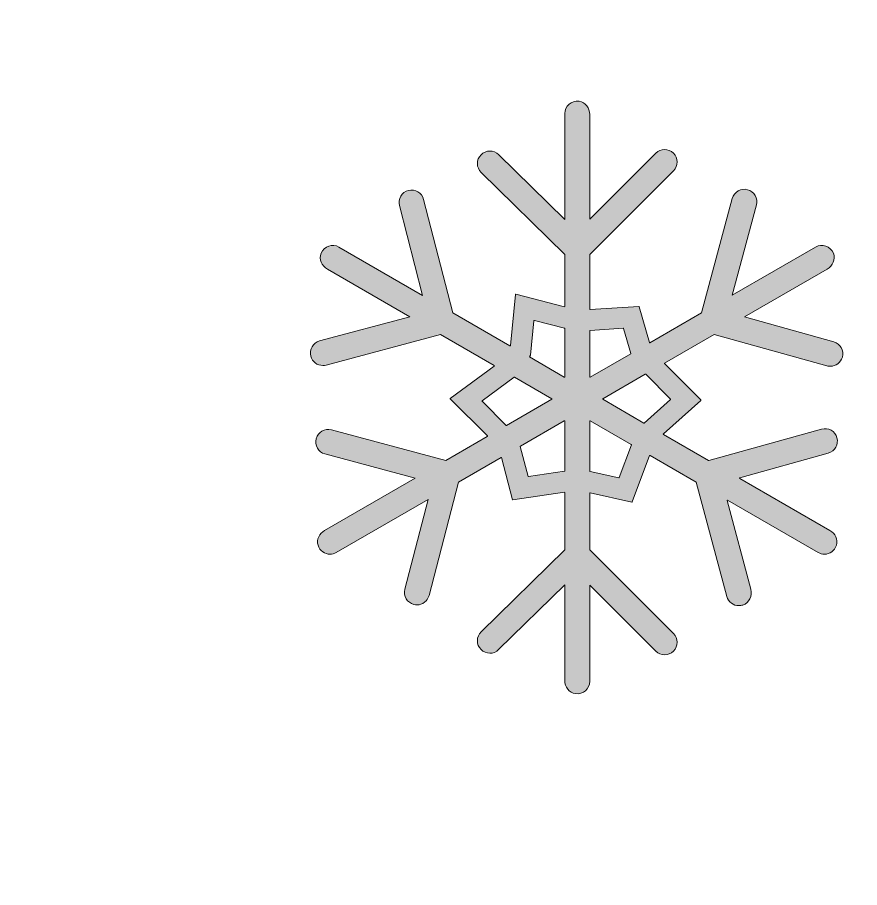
# Model space of a CAD drawing. Header units: inches. Extents: x 82 to 1005, y -733 to -347.
# Drawn here: x 821.2 to 864.08, y -627.22 to -582.91 of the extents above; entities that cross this region are included whole.
import ezdxf

# ---------------------------------------------------------------- set-up
doc = ezdxf.new("R2010")
doc.units = ezdxf.units.IN
doc.header["$MEASUREMENT"] = 0
doc.layers.add('Layer 1', color=7, linetype='Continuous')

# ---------------------------------------------------------------- blocks, each defined once
blk = doc.blocks.new('block 7')
at = {"layer": 'Layer 1', "true_color": 0x680b10}
h = blk.add_hatch(color=246, dxfattribs=at)
h.dxf.hatch_style = 2
edge = h.paths.add_edge_path()
edge.add_spline(control_points=[(114.464, -680.962), (110.374, -680.962), (106.563, -679.209), (103.407, -675.832), (96.65, -668.602), (93.551, -654.237), (95.869, -640.899), (98.229, -627.538), (100.48, -613.891), (102.658, -600.693), (102.658, -600.693), (103.829, -593.595), (103.829, -593.595), (103.91, -593.07), (103.976, -592.492), (104.039, -591.906), (90.267, -575.278), (82.116, -547.717), (82.152, -517.584), (82.189, -486.807), (90.373, -459.115), (104.668, -441.167), (104.482, -439.738), (104.278, -438.256), (104.048, -436.86), (103.305, -432.302), (102.587, -427.742), (101.87, -423.188), (100.38, -413.722), (98.839, -403.934), (97.114, -394.512), (94.563, -380.651), (97.299, -366.4), (104.084, -358.211), (107.5, -354.089), (111.621, -351.898), (116, -351.876), (132.75, -351.77), (149.728, -351.398), (166.146, -351.039), (182.654, -350.678), (199.726, -350.304), (216.481, -350.204), (240.202, -350.131), (264.416, -349.712), (290.521, -348.922), (304.715, -348.432), (319.127, -348.353), (333.064, -348.276), (336.991, -348.254), (340.916, -348.233), (344.838, -348.202), (362.622, -348.007), (381.139, -347.737), (401.431, -347.376), (412.785, -347.114), (424.328, -347.039), (435.492, -346.968), (438.96, -346.946), (442.427, -346.924), (445.894, -346.896), (470.698, -346.668), (495.876, -346.685), (520.23, -346.704), (531.611, -346.712), (542.995, -346.72), (554.387, -346.705), (583.211, -346.607), (611.452, -346.569), (639.874, -347.157), (648.735, -347.324), (657.79, -347.343), (666.548, -347.362), (675.728, -347.381), (685.219, -347.401), (694.589, -347.591), (702.399, -347.731), (710.235, -347.828), (718.078, -347.925), (731.374, -348.09), (745.122, -348.26), (758.671, -348.651), (784.249, -349.301), (809.515, -349.59), (839.576, -349.824), (862.934, -349.936), (886.8, -350.443), (909.88, -350.932), (927.667, -351.31), (946.06, -351.7), (964.232, -351.911), (968.537, -351.958), (972.61, -354.142), (976.001, -358.226), (982.689, -366.282), (985.462, -380.292), (983.066, -393.921), (981.346, -403.739), (979.714, -413.827), (978.137, -423.582), (977.193, -429.421), (976.244, -435.279), (975.268, -441.16), (1005.084, -478.225), (1005.429, -556.452), (975.965, -592.031), (977.111, -598.853), (978.256, -605.743), (979.377, -612.719), (979.377, -612.719), (980.478, -619.233), (980.478, -619.233), (981.691, -626.394), (982.945, -633.798), (984.072, -641.147), (984.74, -645.674), (984.99, -649.293), (984.864, -652.563), (984.248, -669.228), (976.223, -680.844), (965.339, -680.845), (965.311, -680.845), (965.285, -680.845), (965.255, -680.845), (958.679, -680.912), (951.956, -680.737), (945.461, -680.569), (941.478, -680.467), (937.495, -680.364), (933.509, -680.315), (922.378, -680.119), (911.293, -679.888), (900.221, -679.656), (874.834, -679.125), (848.581, -678.577), (822.823, -678.507), (822.755, -678.507), (822.686, -678.507), (822.62, -678.507), (801.525, -678.507), (780.167, -678.056), (759.509, -677.618), (759.509, -677.618), (752.773, -677.475), (752.773, -677.475), (735.892, -677.095), (718.105, -676.955), (696.768, -677.046), (673.572, -676.989), (650.057, -676.703), (627.33, -676.368), (627.33, -676.368), (622.267, -676.293), (622.267, -676.293), (590.796, -675.736), (559.649, -675.671), (529.666, -676.098), (515.046, -676.326), (500.171, -676.311), (485.785, -676.298), (477.619, -676.292), (469.452, -676.283), (461.285, -676.317), (451.025, -676.377), (440.748, -676.497), (430.461, -676.615), (418.541, -676.753), (406.217, -676.896), (394.064, -676.942), (389.92, -676.958), (385.774, -676.967), (381.628, -676.977), (366.428, -677.009), (350.711, -677.043), (335.273, -677.405), (311.117, -678.065), (285.533, -678.413), (254.776, -678.498), (225.547, -678.632), (195.699, -679.265), (166.833, -679.878), (157.087, -680.085), (147.33, -680.291), (137.56, -680.481), (135.146, -680.524), (132.743, -680.512), (130.34, -680.499), (125.38, -680.478), (120.696, -680.451), (115.993, -680.881), (115.48, -680.936), (114.97, -680.962), (114.464, -680.962)], knot_values=[0, 0, 0, 0, 1, 1, 1, 2, 2, 2, 3, 3, 3, 4, 4, 4, 5, 5, 5, 6, 6, 6, 7, 7, 7, 8, 8, 8, 9, 9, 9, 10, 10, 10, 11, 11, 11, 12, 12, 12, 13, 13, 13, 14, 14, 14, 15, 15, 15, 16, 16, 16, 17, 17, 17, 18, 18, 18, 19, 19, 19, 20, 20, 20, 21, 21, 21, 22, 22, 22, 23, 23, 23, 24, 24, 24, 25, 25, 25, 26, 26, 26, 27, 27, 27, 28, 28, 28, 29, 29, 29, 30, 30, 30, 31, 31, 31, 32, 32, 32, 33, 33, 33, 34, 34, 34, 35, 35, 35, 36, 36, 36, 37, 37, 37, 38, 38, 38, 39, 39, 39, 40, 40, 40, 41, 41, 41, 42, 42, 42, 43, 43, 43, 44, 44, 44, 45, 45, 45, 46, 46, 46, 47, 47, 47, 48, 48, 48, 49, 49, 49, 50, 50, 50, 51, 51, 51, 52, 52, 52, 53, 53, 53, 54, 54, 54, 55, 55, 55, 56, 56, 56, 57, 57, 57, 58, 58, 58, 59, 59, 59, 60, 60, 60, 61, 61, 61, 62, 62, 62, 63, 63, 63, 64, 64, 64, 64], degree=3, periodic=1)
edge = h.paths.add_edge_path()
edge.add_spline(control_points=[(500.464, -356.234), (482.408, -356.234), (464.088, -356.268), (445.975, -356.435), (442.499, -356.463), (439.026, -356.484), (435.553, -356.507), (424.429, -356.578), (412.925, -356.652), (401.626, -356.912), (381.286, -357.274), (362.749, -357.545), (344.928, -357.741), (340.982, -357.771), (337.051, -357.793), (333.117, -357.815), (319.248, -357.891), (304.906, -357.969), (290.83, -358.455), (264.618, -359.249), (240.319, -359.67), (216.524, -359.742), (199.859, -359.842), (182.826, -360.215), (166.354, -360.576), (149.9, -360.936), (132.885, -361.309), (116.054, -361.415), (114.098, -361.424), (112.318, -363.225), (111.429, -364.297), (107.284, -369.299), (104.151, -380.049), (106.496, -392.79), (108.243, -402.334), (109.793, -412.181), (111.293, -421.705), (112.007, -426.242), (112.723, -430.785), (113.462, -435.32), (113.831, -437.565), (114.129, -439.924), (114.391, -442.006), (114.391, -442.006), (114.653, -444.085), (114.653, -444.085), (114.653, -444.085), (113.3, -445.684), (113.3, -445.684), (85.016, -479.099), (84.617, -555.805), (112.563, -587.192), (112.563, -587.192), (113.987, -588.793), (113.987, -588.793), (113.987, -588.793), (113.738, -590.92), (113.738, -590.92), (113.688, -591.344), (113.643, -591.778), (113.597, -592.218), (113.496, -593.188), (113.391, -594.172), (113.248, -595.099), (113.248, -595.099), (112.069, -602.245), (112.069, -602.245), (109.888, -615.47), (107.632, -629.145), (105.265, -642.545), (103.515, -652.613), (105.759, -664.379), (110.377, -669.319), (112.33, -671.411), (113.986, -671.495), (115.063, -671.389), (120.285, -670.911), (125.416, -670.939), (130.387, -670.961), (132.72, -670.973), (135.055, -670.985), (137.385, -670.943), (147.139, -670.756), (156.891, -670.548), (166.631, -670.341), (195.536, -669.728), (225.424, -669.094), (254.742, -668.959), (285.427, -668.874), (310.936, -668.528), (335.031, -667.869), (350.588, -667.506), (366.357, -667.47), (381.607, -667.438), (385.748, -667.428), (389.889, -667.419), (394.028, -667.404), (406.144, -667.357), (418.45, -667.214), (430.351, -667.078), (440.656, -666.958), (450.951, -666.84), (461.236, -666.778), (469.427, -666.742), (477.609, -666.752), (485.794, -666.759), (500.142, -666.773), (514.975, -666.787), (529.524, -666.559), (559.613, -666.134), (590.867, -666.199), (622.421, -666.755), (622.421, -666.755), (627.471, -666.831), (627.471, -666.831), (649.977, -667.163), (673.243, -667.508), (696.172, -667.508), (696.365, -667.508), (696.556, -667.508), (696.747, -667.508), (718.14, -667.421), (736.018, -667.556), (752.979, -667.939), (752.979, -667.939), (759.711, -668.081), (759.711, -668.081), (780.318, -668.517), (801.626, -668.969), (822.632, -668.969), (822.7, -668.969), (822.767, -668.969), (822.835, -668.969), (848.694, -669.038), (874.99, -669.588), (900.422, -670.119), (911.48, -670.35), (922.556, -670.582), (933.654, -670.777), (937.658, -670.827), (941.682, -670.929), (945.706, -671.033), (952.119, -671.198), (958.747, -671.367), (965.237, -671.307), (965.246, -671.307), (965.257, -671.307), (965.265, -671.307), (970.633, -671.308), (974.928, -663.105), (975.331, -652.201), (975.435, -649.528), (975.215, -646.468), (974.64, -642.566), (973.527, -635.317), (972.281, -627.951), (971.073, -620.826), (971.073, -620.826), (969.964, -614.267), (969.964, -614.267), (968.721, -606.529), (967.452, -598.928), (966.189, -591.41), (966.189, -591.41), (965.808, -589.15), (965.808, -589.15), (965.808, -589.15), (967.334, -587.442), (967.334, -587.442), (995.625, -555.767), (995.221, -478.905), (966.589, -445.642), (966.589, -445.642), (965.13, -443.948), (965.13, -443.948), (965.13, -443.948), (965.499, -441.743), (965.499, -441.743), (966.603, -435.154), (967.663, -428.594), (968.721, -422.059), (970.303, -412.274), (971.939, -402.155), (973.67, -392.272), (975.869, -379.775), (972.739, -369.229), (968.662, -364.32), (967.139, -362.484), (965.527, -361.465), (964.125, -361.45), (945.903, -361.237), (927.487, -360.847), (909.678, -360.469), (886.635, -359.981), (862.81, -359.474), (839.516, -359.363), (809.391, -359.128), (784.077, -358.838), (758.412, -358.186), (744.926, -357.796), (731.217, -357.627), (717.96, -357.463), (710.098, -357.366), (702.246, -357.269), (694.407, -357.128), (685.113, -356.94), (675.665, -356.92), (666.528, -356.9), (657.731, -356.882), (648.634, -356.862), (639.685, -356.694), (611.362, -356.107), (583.191, -356.145), (554.409, -356.244), (543.007, -356.258), (531.613, -356.251), (520.223, -356.243), (513.69, -356.238), (507.093, -356.234), (500.464, -356.234)], knot_values=[0, 0, 0, 0, 1, 1, 1, 2, 2, 2, 3, 3, 3, 4, 4, 4, 5, 5, 5, 6, 6, 6, 7, 7, 7, 8, 8, 8, 9, 9, 9, 10, 10, 10, 11, 11, 11, 12, 12, 12, 13, 13, 13, 14, 14, 14, 15, 15, 15, 16, 16, 16, 17, 17, 17, 18, 18, 18, 19, 19, 19, 20, 20, 20, 21, 21, 21, 22, 22, 22, 23, 23, 23, 24, 24, 24, 25, 25, 25, 26, 26, 26, 27, 27, 27, 28, 28, 28, 29, 29, 29, 30, 30, 30, 31, 31, 31, 32, 32, 32, 33, 33, 33, 34, 34, 34, 35, 35, 35, 36, 36, 36, 37, 37, 37, 38, 38, 38, 39, 39, 39, 40, 40, 40, 41, 41, 41, 42, 42, 42, 43, 43, 43, 44, 44, 44, 45, 45, 45, 46, 46, 46, 47, 47, 47, 48, 48, 48, 49, 49, 49, 50, 50, 50, 51, 51, 51, 52, 52, 52, 53, 53, 53, 54, 54, 54, 55, 55, 55, 56, 56, 56, 57, 57, 57, 58, 58, 58, 59, 59, 59, 60, 60, 60, 61, 61, 61, 62, 62, 62, 63, 63, 63, 64, 64, 64, 65, 65, 65, 66, 66, 66, 67, 67, 67, 68, 68, 68, 69, 69, 69, 70, 70, 70, 71, 71, 71, 72, 72, 72, 73, 73, 73, 73], degree=3, periodic=1)
at = {"layer": 'Layer 1', "lineweight": 0}
for points, knots in [([(114.464, -680.962), (110.374, -680.962), (106.563, -679.209), (103.407, -675.832), (96.65, -668.602), (93.551, -654.237), (95.869, -640.899), (98.229, -627.538), (100.48, -613.891), (102.658, -600.693), (102.658, -600.693), (103.829, -593.595), (103.829, -593.595), (103.91, -593.07), (103.976, -592.492), (104.039, -591.906), (90.267, -575.278), (82.116, -547.717), (82.152, -517.584), (82.189, -486.807), (90.373, -459.115), (104.668, -441.167), (104.482, -439.738), (104.278, -438.256), (104.048, -436.86), (103.305, -432.302), (102.587, -427.742), (101.87, -423.188), (100.38, -413.722), (98.839, -403.934), (97.114, -394.512), (94.563, -380.651), (97.299, -366.4), (104.084, -358.211), (107.5, -354.089), (111.621, -351.898), (116, -351.876), (132.75, -351.77), (149.728, -351.398), (166.146, -351.039), (182.654, -350.678), (199.726, -350.304), (216.481, -350.204), (240.202, -350.131), (264.416, -349.712), (290.521, -348.922), (304.715, -348.432), (319.127, -348.353), (333.064, -348.276), (336.991, -348.254), (340.916, -348.233), (344.838, -348.202), (362.622, -348.007), (381.139, -347.737), (401.431, -347.376), (412.785, -347.114), (424.328, -347.039), (435.492, -346.968), (438.96, -346.946), (442.427, -346.924), (445.894, -346.896), (470.698, -346.668), (495.876, -346.685), (520.23, -346.704), (531.611, -346.712), (542.995, -346.72), (554.387, -346.705), (583.211, -346.607), (611.452, -346.569), (639.874, -347.157), (648.735, -347.324), (657.79, -347.343), (666.548, -347.362), (675.728, -347.381), (685.219, -347.401), (694.589, -347.591), (702.399, -347.731), (710.235, -347.828), (718.078, -347.925), (731.374, -348.09), (745.122, -348.26), (758.671, -348.651), (784.249, -349.301), (809.515, -349.59), (839.576, -349.824), (862.934, -349.936), (886.8, -350.443), (909.88, -350.932), (927.667, -351.31), (946.06, -351.7), (964.232, -351.911), (968.537, -351.958), (972.61, -354.142), (976.001, -358.226), (982.689, -366.282), (985.462, -380.292), (983.066, -393.921), (981.346, -403.739), (979.714, -413.827), (978.137, -423.582), (977.193, -429.421), (976.244, -435.279), (975.268, -441.16), (1005.084, -478.225), (1005.429, -556.452), (975.965, -592.031), (977.111, -598.853), (978.256, -605.743), (979.377, -612.719), (979.377, -612.719), (980.478, -619.233), (980.478, -619.233), (981.691, -626.394), (982.945, -633.798), (984.072, -641.147), (984.74, -645.674), (984.99, -649.293), (984.864, -652.563), (984.248, -669.228), (976.223, -680.844), (965.339, -680.845), (965.311, -680.845), (965.285, -680.845), (965.255, -680.845), (958.679, -680.912), (951.956, -680.737), (945.461, -680.569), (941.478, -680.467), (937.495, -680.364), (933.509, -680.315), (922.378, -680.119), (911.293, -679.888), (900.221, -679.656), (874.834, -679.125), (848.581, -678.577), (822.823, -678.507), (822.755, -678.507), (822.686, -678.507), (822.62, -678.507), (801.525, -678.507), (780.167, -678.056), (759.509, -677.618), (759.509, -677.618), (752.773, -677.475), (752.773, -677.475), (735.892, -677.095), (718.105, -676.955), (696.768, -677.046), (673.572, -676.989), (650.057, -676.703), (627.33, -676.368), (627.33, -676.368), (622.267, -676.293), (622.267, -676.293), (590.796, -675.736), (559.649, -675.671), (529.666, -676.098), (515.046, -676.326), (500.171, -676.311), (485.785, -676.298), (477.619, -676.292), (469.452, -676.283), (461.285, -676.317), (451.025, -676.377), (440.748, -676.497), (430.461, -676.615), (418.541, -676.753), (406.217, -676.896), (394.064, -676.942), (389.92, -676.958), (385.774, -676.967), (381.628, -676.977), (366.428, -677.009), (350.711, -677.043), (335.273, -677.405), (311.117, -678.065), (285.533, -678.413), (254.776, -678.498), (225.547, -678.632), (195.699, -679.265), (166.833, -679.878), (157.087, -680.085), (147.33, -680.291), (137.56, -680.481), (135.146, -680.524), (132.743, -680.512), (130.34, -680.499), (125.38, -680.478), (120.696, -680.451), (115.993, -680.881), (115.48, -680.936), (114.97, -680.962), (114.464, -680.962)], [0, 0, 0, 0, 1, 1, 1, 2, 2, 2, 3, 3, 3, 4, 4, 4, 5, 5, 5, 6, 6, 6, 7, 7, 7, 8, 8, 8, 9, 9, 9, 10, 10, 10, 11, 11, 11, 12, 12, 12, 13, 13, 13, 14, 14, 14, 15, 15, 15, 16, 16, 16, 17, 17, 17, 18, 18, 18, 19, 19, 19, 20, 20, 20, 21, 21, 21, 22, 22, 22, 23, 23, 23, 24, 24, 24, 25, 25, 25, 26, 26, 26, 27, 27, 27, 28, 28, 28, 29, 29, 29, 30, 30, 30, 31, 31, 31, 32, 32, 32, 33, 33, 33, 34, 34, 34, 35, 35, 35, 36, 36, 36, 37, 37, 37, 38, 38, 38, 39, 39, 39, 40, 40, 40, 41, 41, 41, 42, 42, 42, 43, 43, 43, 44, 44, 44, 45, 45, 45, 46, 46, 46, 47, 47, 47, 48, 48, 48, 49, 49, 49, 50, 50, 50, 51, 51, 51, 52, 52, 52, 53, 53, 53, 54, 54, 54, 55, 55, 55, 56, 56, 56, 57, 57, 57, 58, 58, 58, 59, 59, 59, 60, 60, 60, 61, 61, 61, 62, 62, 62, 63, 63, 63, 64, 64, 64, 64]), ([(500.464, -356.234), (482.408, -356.234), (464.088, -356.268), (445.975, -356.435), (442.499, -356.463), (439.026, -356.484), (435.553, -356.507), (424.429, -356.578), (412.925, -356.652), (401.626, -356.912), (381.286, -357.274), (362.749, -357.545), (344.928, -357.741), (340.982, -357.771), (337.051, -357.793), (333.117, -357.815), (319.248, -357.891), (304.906, -357.969), (290.83, -358.455), (264.618, -359.249), (240.319, -359.67), (216.524, -359.742), (199.859, -359.842), (182.826, -360.215), (166.354, -360.576), (149.9, -360.936), (132.885, -361.309), (116.054, -361.415), (114.098, -361.424), (112.318, -363.225), (111.429, -364.297), (107.284, -369.299), (104.151, -380.049), (106.496, -392.79), (108.243, -402.334), (109.793, -412.181), (111.293, -421.705), (112.007, -426.242), (112.723, -430.785), (113.462, -435.32), (113.831, -437.565), (114.129, -439.924), (114.391, -442.006), (114.391, -442.006), (114.653, -444.085), (114.653, -444.085), (114.653, -444.085), (113.3, -445.684), (113.3, -445.684), (85.016, -479.099), (84.617, -555.805), (112.563, -587.192), (112.563, -587.192), (113.987, -588.793), (113.987, -588.793), (113.987, -588.793), (113.738, -590.92), (113.738, -590.92), (113.688, -591.344), (113.643, -591.778), (113.597, -592.218), (113.496, -593.188), (113.391, -594.172), (113.248, -595.099), (113.248, -595.099), (112.069, -602.245), (112.069, -602.245), (109.888, -615.47), (107.632, -629.145), (105.265, -642.545), (103.515, -652.613), (105.759, -664.379), (110.377, -669.319), (112.33, -671.411), (113.986, -671.495), (115.063, -671.389), (120.285, -670.911), (125.416, -670.939), (130.387, -670.961), (132.72, -670.973), (135.055, -670.985), (137.385, -670.943), (147.139, -670.756), (156.891, -670.548), (166.631, -670.341), (195.536, -669.728), (225.424, -669.094), (254.742, -668.959), (285.427, -668.874), (310.936, -668.528), (335.031, -667.869), (350.588, -667.506), (366.357, -667.47), (381.607, -667.438), (385.748, -667.428), (389.889, -667.419), (394.028, -667.404), (406.144, -667.357), (418.45, -667.214), (430.351, -667.078), (440.656, -666.958), (450.951, -666.84), (461.236, -666.778), (469.427, -666.742), (477.609, -666.752), (485.794, -666.759), (500.142, -666.773), (514.975, -666.787), (529.524, -666.559), (559.613, -666.134), (590.867, -666.199), (622.421, -666.755), (622.421, -666.755), (627.471, -666.831), (627.471, -666.831), (649.977, -667.163), (673.243, -667.508), (696.172, -667.508), (696.365, -667.508), (696.556, -667.508), (696.747, -667.508), (718.14, -667.421), (736.018, -667.556), (752.979, -667.939), (752.979, -667.939), (759.711, -668.081), (759.711, -668.081), (780.318, -668.517), (801.626, -668.969), (822.632, -668.969), (822.7, -668.969), (822.767, -668.969), (822.835, -668.969), (848.694, -669.038), (874.99, -669.588), (900.422, -670.119), (911.48, -670.35), (922.556, -670.582), (933.654, -670.777), (937.658, -670.827), (941.682, -670.929), (945.706, -671.033), (952.119, -671.198), (958.747, -671.367), (965.237, -671.307), (965.246, -671.307), (965.257, -671.307), (965.265, -671.307), (970.633, -671.308), (974.928, -663.105), (975.331, -652.201), (975.435, -649.528), (975.215, -646.468), (974.64, -642.566), (973.527, -635.317), (972.281, -627.951), (971.073, -620.826), (971.073, -620.826), (969.964, -614.267), (969.964, -614.267), (968.721, -606.529), (967.452, -598.928), (966.189, -591.41), (966.189, -591.41), (965.808, -589.15), (965.808, -589.15), (965.808, -589.15), (967.334, -587.442), (967.334, -587.442), (995.625, -555.767), (995.221, -478.905), (966.589, -445.642), (966.589, -445.642), (965.13, -443.948), (965.13, -443.948), (965.13, -443.948), (965.499, -441.743), (965.499, -441.743), (966.603, -435.154), (967.663, -428.594), (968.721, -422.059), (970.303, -412.274), (971.939, -402.155), (973.67, -392.272), (975.869, -379.775), (972.739, -369.229), (968.662, -364.32), (967.139, -362.484), (965.527, -361.465), (964.125, -361.45), (945.903, -361.237), (927.487, -360.847), (909.678, -360.469), (886.635, -359.981), (862.81, -359.474), (839.516, -359.363), (809.391, -359.128), (784.077, -358.838), (758.412, -358.186), (744.926, -357.796), (731.217, -357.627), (717.96, -357.463), (710.098, -357.366), (702.246, -357.269), (694.407, -357.128), (685.113, -356.94), (675.665, -356.92), (666.528, -356.9), (657.731, -356.882), (648.634, -356.862), (639.685, -356.694), (611.362, -356.107), (583.191, -356.145), (554.409, -356.244), (543.007, -356.258), (531.613, -356.251), (520.223, -356.243), (513.69, -356.238), (507.093, -356.234), (500.464, -356.234)], [0, 0, 0, 0, 1, 1, 1, 2, 2, 2, 3, 3, 3, 4, 4, 4, 5, 5, 5, 6, 6, 6, 7, 7, 7, 8, 8, 8, 9, 9, 9, 10, 10, 10, 11, 11, 11, 12, 12, 12, 13, 13, 13, 14, 14, 14, 15, 15, 15, 16, 16, 16, 17, 17, 17, 18, 18, 18, 19, 19, 19, 20, 20, 20, 21, 21, 21, 22, 22, 22, 23, 23, 23, 24, 24, 24, 25, 25, 25, 26, 26, 26, 27, 27, 27, 28, 28, 28, 29, 29, 29, 30, 30, 30, 31, 31, 31, 32, 32, 32, 33, 33, 33, 34, 34, 34, 35, 35, 35, 36, 36, 36, 37, 37, 37, 38, 38, 38, 39, 39, 39, 40, 40, 40, 41, 41, 41, 42, 42, 42, 43, 43, 43, 44, 44, 44, 45, 45, 45, 46, 46, 46, 47, 47, 47, 48, 48, 48, 49, 49, 49, 50, 50, 50, 51, 51, 51, 52, 52, 52, 53, 53, 53, 54, 54, 54, 55, 55, 55, 56, 56, 56, 57, 57, 57, 58, 58, 58, 59, 59, 59, 60, 60, 60, 61, 61, 61, 62, 62, 62, 63, 63, 63, 64, 64, 64, 65, 65, 65, 66, 66, 66, 67, 67, 67, 68, 68, 68, 69, 69, 69, 70, 70, 70, 71, 71, 71, 72, 72, 72, 73, 73, 73, 73])]:
    blk.add_open_spline(points, degree=3, knots=knots, dxfattribs=at)
blk = doc.blocks.new('block 16')
at = {"layer": 'Layer 1', "true_color": 0x680b10}
h = blk.add_hatch(color=246, dxfattribs=at)
h.dxf.hatch_style = 2
edge = h.paths.add_edge_path()
edge.add_spline(control_points=[(849.568, -631.876), (842.951, -643.122), (828.511, -647.612), (816.305, -644.026), (805.45, -640.834), (794.834, -630.363), (797.62, -618.181), (798.863, -612.753), (803.023, -608.019), (808.706, -607.152), (813.141, -606.477), (817.954, -608.6), (819.927, -612.754), (824.398, -622.142), (810.428, -630.467), (805.871, -620.607), (805.266, -619.302), (807.161, -618.454), (807.859, -619.668), (811.723, -626.351), (820.832, -620.558), (817.946, -613.926), (813.875, -607.614), (804.579, -612.337), (802.401, -618.177), (800.155, -624.19), (802.669, -630.798), (806.928, -635.228), (811.245, -639.712), (816.774, -642.577), (823.063, -642.672), (827.355, -642.735), (831.602, -641.708), (835.832, -640.901), (840.69, -638.792), (844.923, -635.339), (848.558, -631.202), (849.063, -630.621), (849.971, -631.189), (849.568, -631.876)], knot_values=[0, 0, 0, 0, 1, 1, 1, 2, 2, 2, 3, 3, 3, 4, 4, 4, 5, 5, 5, 6, 6, 6, 7, 7, 7, 8, 8, 8, 9, 9, 9, 10, 10, 10, 11, 11, 11, 12, 12, 12, 13, 13, 13, 13], degree=3, periodic=1)
edge = h.paths.add_edge_path()
edge.add_spline(control_points=[(809.188, -609.645), (809.708, -609.507), (810.239, -609.395), (810.778, -609.32), (810.233, -609.308), (809.69, -609.352), (809.15, -609.427), (809.175, -609.496), (809.182, -609.57), (809.188, -609.645)], knot_values=[0, 0, 0, 0, 1, 1, 1, 2, 2, 2, 3, 3, 3, 3], degree=3, periodic=1)
edge = h.paths.add_edge_path()
edge.add_spline(control_points=[(801.307, -615.754), (801.205, -616.114), (801.109, -616.481), (801.025, -616.849), (801.37, -616.041), (801.804, -615.271), (802.297, -614.542), (801.92, -614.967), (801.587, -615.377), (801.307, -615.754)], knot_values=[0, 0, 0, 0, 1, 1, 1, 2, 2, 2, 3, 3, 3, 3], degree=3, periodic=1)
at = {"layer": 'Layer 1', "lineweight": 0}
for points, knots in [([(849.568, -631.876), (842.951, -643.122), (828.511, -647.612), (816.305, -644.026), (805.45, -640.834), (794.834, -630.363), (797.62, -618.181), (798.863, -612.753), (803.023, -608.019), (808.706, -607.152), (813.141, -606.477), (817.954, -608.6), (819.927, -612.754), (824.398, -622.142), (810.428, -630.467), (805.871, -620.607), (805.266, -619.302), (807.161, -618.454), (807.859, -619.668), (811.723, -626.351), (820.832, -620.558), (817.946, -613.926), (813.875, -607.614), (804.579, -612.337), (802.401, -618.177), (800.155, -624.19), (802.669, -630.798), (806.928, -635.228), (811.245, -639.712), (816.774, -642.577), (823.063, -642.672), (827.355, -642.735), (831.602, -641.708), (835.832, -640.901), (840.69, -638.792), (844.923, -635.339), (848.558, -631.202), (849.063, -630.621), (849.971, -631.189), (849.568, -631.876)], [0, 0, 0, 0, 1, 1, 1, 2, 2, 2, 3, 3, 3, 4, 4, 4, 5, 5, 5, 6, 6, 6, 7, 7, 7, 8, 8, 8, 9, 9, 9, 10, 10, 10, 11, 11, 11, 12, 12, 12, 13, 13, 13, 13]), ([(809.188, -609.645), (809.708, -609.507), (810.239, -609.395), (810.778, -609.32), (810.233, -609.308), (809.69, -609.352), (809.15, -609.427), (809.175, -609.496), (809.182, -609.57), (809.188, -609.645)], [0, 0, 0, 0, 1, 1, 1, 2, 2, 2, 3, 3, 3, 3]), ([(801.307, -615.754), (801.205, -616.114), (801.109, -616.481), (801.025, -616.849), (801.37, -616.041), (801.804, -615.271), (802.297, -614.542), (801.92, -614.967), (801.587, -615.377), (801.307, -615.754)], [0, 0, 0, 0, 1, 1, 1, 2, 2, 2, 3, 3, 3, 3])]:
    blk.add_open_spline(points, degree=3, knots=knots, dxfattribs=at)
blk = doc.blocks.new('block 9')
at = {"layer": 'Layer 1'}
blk.add_blockref('block 16', (0, 0), dxfattribs=at)
blk = doc.blocks.new('block 8')
at = {"layer": 'Layer 1'}
blk.add_blockref('block 9', (0, 0), dxfattribs=at)
blk = doc.blocks.new('block 43')
at = {"layer": 'Layer 1', "true_color": 0x680b10}
h = blk.add_hatch(color=246, dxfattribs=at)
h.dxf.hatch_style = 2
edge = h.paths.add_edge_path()
edge.add_spline(control_points=[(862.757, -599.425), (862.757, -599.425), (858.21, -598.162), (858.21, -598.162), (858.21, -598.162), (862.425, -595.729), (862.425, -595.729), (862.708, -595.565), (862.863, -595.218), (862.741, -594.915), (862.592, -594.548), (862.163, -594.413), (861.834, -594.602), (861.834, -594.602), (857.592, -597.051), (857.592, -597.051), (857.592, -597.051), (858.822, -592.458), (858.822, -592.458), (858.913, -592.119), (858.712, -591.77), (858.372, -591.68), (858.041, -591.59), (857.687, -591.791), (857.594, -592.129), (857.594, -592.129), (856.035, -597.95), (856.035, -597.95), (856.035, -597.95), (853.401, -599.471), (853.401, -599.471), (853.391, -599.477), (853.378, -599.472), (853.375, -599.461), (853.375, -599.461), (852.848, -597.638), (852.848, -597.638), (852.845, -597.63), (852.838, -597.624), (852.83, -597.625), (852.83, -597.625), (850.357, -597.784), (850.357, -597.784), (850.346, -597.784), (850.338, -597.776), (850.338, -597.766), (850.338, -597.766), (850.338, -594.979), (850.338, -594.979), (850.338, -594.979), (854.599, -590.717), (854.599, -590.717), (854.848, -590.469), (854.848, -590.067), (854.599, -589.819), (854.351, -589.571), (853.949, -589.571), (853.701, -589.819), (853.701, -589.819), (850.338, -593.182), (850.338, -593.182), (850.338, -593.182), (850.338, -587.853), (850.338, -587.853), (850.338, -587.529), (850.117, -587.222), (849.795, -587.177), (849.403, -587.122), (849.067, -587.424), (849.067, -587.806), (849.067, -587.806), (849.067, -593.201), (849.067, -593.201), (849.067, -593.201), (845.7, -589.894), (845.7, -589.894), (845.45, -589.649), (845.048, -589.652), (844.802, -589.902), (844.556, -590.153), (844.559, -590.555), (844.809, -590.801), (844.809, -590.801), (849.067, -594.983), (849.067, -594.983), (849.067, -594.983), (849.067, -597.622), (849.067, -597.622), (849.067, -597.633), (849.056, -597.642), (849.045, -597.639), (849.045, -597.639), (846.583, -597.002), (846.583, -597.002), (846.573, -596.999), (846.562, -597.007), (846.561, -597.017), (846.561, -597.017), (846.305, -599.616), (846.305, -599.616), (846.304, -599.629), (846.29, -599.636), (846.278, -599.63), (846.278, -599.63), (843.373, -597.952), (843.373, -597.952), (843.373, -597.952), (841.881, -592.174), (841.881, -592.174), (841.793, -591.835), (841.45, -591.626), (841.106, -591.718), (840.766, -591.806), (840.563, -592.152), (840.65, -592.492), (840.65, -592.492), (841.829, -597.061), (841.829, -597.061), (841.829, -597.061), (837.571, -594.602), (837.571, -594.602), (837.243, -594.415), (836.813, -594.548), (836.665, -594.915), (836.541, -595.218), (836.698, -595.566), (836.981, -595.73), (836.981, -595.73), (841.178, -598.153), (841.178, -598.153), (841.178, -598.153), (836.584, -599.384), (836.584, -599.384), (836.245, -599.474), (836.044, -599.823), (836.135, -600.162), (836.212, -600.446), (836.469, -600.633), (836.749, -600.633), (836.804, -600.633), (836.858, -600.626), (836.914, -600.611), (836.914, -600.611), (842.734, -599.051), (842.734, -599.051), (842.734, -599.051), (845.468, -600.629), (845.468, -600.629), (845.479, -600.635), (845.48, -600.651), (845.469, -600.659), (845.469, -600.659), (843.238, -602.307), (843.238, -602.307), (843.23, -602.314), (843.229, -602.326), (843.236, -602.334), (843.236, -602.334), (845.126, -604.223), (845.126, -604.223), (845.134, -604.231), (845.132, -604.245), (845.122, -604.251), (845.122, -604.251), (843.009, -605.471), (843.009, -605.471), (843.009, -605.471), (837.188, -603.911), (837.188, -603.911), (836.847, -603.82), (836.502, -604.021), (836.409, -604.36), (836.319, -604.699), (836.52, -605.048), (836.858, -605.138), (836.858, -605.138), (841.453, -606.369), (841.453, -606.369), (841.453, -606.369), (836.836, -609.035), (836.836, -609.035), (836.573, -609.187), (836.419, -609.498), (836.507, -609.788), (836.594, -610.078), (836.852, -610.243), (837.115, -610.243), (837.223, -610.243), (837.332, -610.216), (837.433, -610.158), (837.433, -610.158), (842.105, -607.461), (842.105, -607.461), (842.105, -607.461), (840.925, -612.03), (840.925, -612.03), (840.838, -612.37), (841.042, -612.716), (841.382, -612.804), (841.435, -612.818), (841.488, -612.824), (841.541, -612.824), (841.824, -612.824), (842.082, -612.634), (842.156, -612.348), (842.156, -612.348), (843.648, -606.569), (843.648, -606.569), (843.648, -606.569), (845.826, -605.312), (845.826, -605.312), (845.836, -605.306), (845.849, -605.312), (845.852, -605.323), (845.852, -605.323), (846.409, -607.467), (846.409, -607.467), (846.411, -607.476), (846.42, -607.482), (846.429, -607.481), (846.429, -607.481), (849.047, -607.09), (849.047, -607.09), (849.057, -607.089), (849.067, -607.097), (849.067, -607.108), (849.067, -607.108), (849.067, -610.016), (849.067, -610.016), (849.067, -610.016), (844.809, -614.197), (844.809, -614.197), (844.559, -614.444), (844.556, -614.846), (844.802, -615.096), (845.048, -615.347), (845.45, -615.35), (845.7, -615.104), (845.7, -615.104), (849.067, -611.798), (849.067, -611.798), (849.067, -611.798), (849.067, -616.668), (849.067, -616.668), (849.067, -616.993), (849.288, -617.299), (849.61, -617.345), (850.002, -617.4), (850.338, -617.097), (850.338, -616.716), (850.338, -616.716), (850.338, -611.816), (850.338, -611.816), (850.338, -611.816), (853.701, -615.179), (853.701, -615.179), (853.825, -615.304), (853.988, -615.366), (854.15, -615.366), (854.313, -615.366), (854.475, -615.304), (854.599, -615.179), (854.848, -614.931), (854.848, -614.529), (854.599, -614.281), (854.599, -614.281), (850.338, -610.019), (850.338, -610.019), (850.338, -610.019), (850.338, -607.137), (850.338, -607.137), (850.338, -607.125), (850.348, -607.117), (850.359, -607.119), (850.359, -607.119), (852.486, -607.591), (852.486, -607.591), (852.495, -607.593), (852.503, -607.588), (852.506, -607.58), (852.506, -607.58), (853.385, -605.224), (853.385, -605.224), (853.389, -605.214), (853.401, -605.209), (853.41, -605.215), (853.41, -605.215), (855.754, -606.568), (855.754, -606.568), (855.758, -606.57), (855.761, -606.574), (855.762, -606.578), (855.762, -606.578), (857.32, -612.393), (857.32, -612.393), (857.396, -612.677), (857.653, -612.864), (857.934, -612.864), (857.998, -612.864), (858.063, -612.854), (858.129, -612.833), (858.458, -612.729), (858.629, -612.364), (858.539, -612.031), (858.539, -612.031), (857.328, -607.512), (857.328, -607.512), (857.324, -607.496), (857.34, -607.484), (857.354, -607.492), (857.354, -607.492), (861.972, -610.158), (861.972, -610.158), (862.072, -610.216), (862.182, -610.243), (862.29, -610.243), (862.553, -610.243), (862.811, -610.078), (862.898, -609.788), (862.986, -609.498), (862.832, -609.187), (862.569, -609.035), (862.569, -609.035), (857.972, -606.381), (857.972, -606.381), (857.958, -606.373), (857.961, -606.352), (857.976, -606.348), (857.976, -606.348), (862.482, -605.097), (862.482, -605.097), (862.82, -605.003), (863.018, -604.653), (862.924, -604.315), (862.831, -603.977), (862.489, -603.781), (862.142, -603.872), (862.142, -603.872), (856.4, -605.467), (856.4, -605.467), (856.395, -605.468), (856.39, -605.468), (856.386, -605.465), (856.386, -605.465), (854.093, -604.141), (854.093, -604.141), (854.082, -604.135), (854.081, -604.121), (854.09, -604.113), (854.09, -604.113), (855.995, -602.414), (855.995, -602.414), (856.003, -602.408), (856.003, -602.396), (855.996, -602.389), (855.996, -602.389), (854.143, -600.536), (854.143, -600.536), (854.135, -600.528), (854.137, -600.514), (854.147, -600.508), (854.147, -600.508), (856.668, -599.053), (856.668, -599.053), (856.668, -599.053), (862.417, -600.65), (862.417, -600.65), (862.475, -600.665), (862.532, -600.672), (862.587, -600.672), (862.867, -600.672), (863.121, -600.488), (863.199, -600.207), (863.294, -599.869), (863.095, -599.519), (862.757, -599.425)], knot_values=[0, 0, 0, 0, 1, 1, 1, 2, 2, 2, 3, 3, 3, 4, 4, 4, 5, 5, 5, 6, 6, 6, 7, 7, 7, 8, 8, 8, 9, 9, 9, 10, 10, 10, 11, 11, 11, 12, 12, 12, 13, 13, 13, 14, 14, 14, 15, 15, 15, 16, 16, 16, 17, 17, 17, 18, 18, 18, 19, 19, 19, 20, 20, 20, 21, 21, 21, 22, 22, 22, 23, 23, 23, 24, 24, 24, 25, 25, 25, 26, 26, 26, 27, 27, 27, 28, 28, 28, 29, 29, 29, 30, 30, 30, 31, 31, 31, 32, 32, 32, 33, 33, 33, 34, 34, 34, 35, 35, 35, 36, 36, 36, 37, 37, 37, 38, 38, 38, 39, 39, 39, 40, 40, 40, 41, 41, 41, 42, 42, 42, 43, 43, 43, 44, 44, 44, 45, 45, 45, 46, 46, 46, 47, 47, 47, 48, 48, 48, 49, 49, 49, 50, 50, 50, 51, 51, 51, 52, 52, 52, 53, 53, 53, 54, 54, 54, 55, 55, 55, 56, 56, 56, 57, 57, 57, 58, 58, 58, 59, 59, 59, 60, 60, 60, 61, 61, 61, 62, 62, 62, 63, 63, 63, 64, 64, 64, 65, 65, 65, 66, 66, 66, 67, 67, 67, 68, 68, 68, 69, 69, 69, 70, 70, 70, 71, 71, 71, 72, 72, 72, 73, 73, 73, 74, 74, 74, 75, 75, 75, 76, 76, 76, 77, 77, 77, 78, 78, 78, 79, 79, 79, 80, 80, 80, 81, 81, 81, 82, 82, 82, 83, 83, 83, 84, 84, 84, 85, 85, 85, 86, 86, 86, 87, 87, 87, 88, 88, 88, 89, 89, 89, 90, 90, 90, 91, 91, 91, 92, 92, 92, 93, 93, 93, 94, 94, 94, 95, 95, 95, 96, 96, 96, 97, 97, 97, 98, 98, 98, 99, 99, 99, 100, 100, 100, 101, 101, 101, 102, 102, 102, 103, 103, 103, 104, 104, 104, 105, 105, 105, 106, 106, 106, 107, 107, 107, 108, 108, 108, 109, 109, 109, 110, 110, 110, 111, 111, 111, 112, 112, 112, 113, 113, 113, 114, 114, 114, 115, 115, 115, 116, 116, 116, 117, 117, 117, 118, 118, 118, 119, 119, 119, 120, 120, 120, 121, 121, 121, 122, 122, 122, 123, 123, 123, 124, 124, 124, 125, 125, 125, 125], degree=3, periodic=1)
edge = h.paths.add_edge_path()
edge.add_spline(control_points=[(850.354, -598.847), (850.354, -598.847), (852.047, -598.738), (852.047, -598.738), (852.055, -598.738), (852.063, -598.743), (852.065, -598.751), (852.065, -598.751), (852.431, -600.016), (852.431, -600.016), (852.433, -600.024), (852.43, -600.032), (852.423, -600.036), (852.423, -600.036), (850.364, -601.224), (850.364, -601.224), (850.353, -601.231), (850.338, -601.223), (850.338, -601.209), (850.338, -601.209), (850.338, -598.865), (850.338, -598.865), (850.338, -598.855), (850.345, -598.848), (850.354, -598.847)], knot_values=[0, 0, 0, 0, 1, 1, 1, 2, 2, 2, 3, 3, 3, 4, 4, 4, 5, 5, 5, 6, 6, 6, 7, 7, 7, 8, 8, 8, 8], degree=3, periodic=1)
edge = h.paths.add_edge_path()
edge.add_spline(control_points=[(847.323, -600.102), (847.323, -600.102), (847.495, -598.355), (847.495, -598.355), (847.497, -598.344), (847.507, -598.337), (847.518, -598.34), (847.518, -598.34), (849.054, -598.737), (849.054, -598.737), (849.062, -598.739), (849.067, -598.746), (849.067, -598.755), (849.067, -598.755), (849.067, -601.209), (849.067, -601.209), (849.067, -601.223), (849.052, -601.231), (849.04, -601.224), (849.04, -601.224), (847.266, -600.2), (847.266, -600.2), (847.266, -600.2), (847.323, -600.102), (847.323, -600.102)], knot_values=[0, 0, 0, 0, 1, 1, 1, 2, 2, 2, 3, 3, 3, 4, 4, 4, 5, 5, 5, 6, 6, 6, 7, 7, 7, 8, 8, 8, 8], degree=3, periodic=1)
edge = h.paths.add_edge_path()
edge.add_spline(control_points=[(846.105, -603.683), (846.098, -603.687), (846.089, -603.686), (846.084, -603.681), (846.084, -603.681), (844.858, -602.455), (844.858, -602.455), (844.85, -602.447), (844.851, -602.435), (844.86, -602.428), (844.86, -602.428), (846.484, -601.228), (846.484, -601.228), (846.489, -601.224), (846.497, -601.223), (846.503, -601.227), (846.503, -601.227), (848.405, -602.325), (848.405, -602.325), (848.417, -602.332), (848.417, -602.349), (848.405, -602.356), (848.405, -602.356), (846.105, -603.683), (846.105, -603.683)], knot_values=[0, 0, 0, 0, 1, 1, 1, 2, 2, 2, 3, 3, 3, 4, 4, 4, 5, 5, 5, 6, 6, 6, 7, 7, 7, 8, 8, 8, 8], degree=3, periodic=1)
edge = h.paths.add_edge_path()
edge.add_spline(control_points=[(849.052, -606.017), (849.052, -606.017), (847.216, -606.291), (847.216, -606.291), (847.207, -606.292), (847.198, -606.286), (847.196, -606.278), (847.196, -606.278), (846.803, -604.763), (846.803, -604.763), (846.801, -604.755), (846.804, -604.747), (846.811, -604.743), (846.811, -604.743), (849.04, -603.456), (849.04, -603.456), (849.052, -603.449), (849.067, -603.458), (849.067, -603.472), (849.067, -603.472), (849.067, -605.999), (849.067, -605.999), (849.067, -606.008), (849.061, -606.016), (849.052, -606.017)], knot_values=[0, 0, 0, 0, 1, 1, 1, 2, 2, 2, 3, 3, 3, 4, 4, 4, 5, 5, 5, 6, 6, 6, 7, 7, 7, 8, 8, 8, 8], degree=3, periodic=1)
edge = h.paths.add_edge_path()
edge.add_spline(control_points=[(851.835, -606.344), (851.832, -606.352), (851.823, -606.357), (851.815, -606.355), (851.815, -606.355), (850.352, -606.031), (850.352, -606.031), (850.344, -606.029), (850.338, -606.022), (850.338, -606.014), (850.338, -606.014), (850.338, -603.472), (850.338, -603.472), (850.338, -603.458), (850.353, -603.449), (850.364, -603.456), (850.364, -603.456), (852.448, -604.659), (852.448, -604.659), (852.455, -604.663), (852.459, -604.673), (852.456, -604.681), (852.456, -604.681), (851.835, -606.344), (851.835, -606.344)], knot_values=[0, 0, 0, 0, 1, 1, 1, 2, 2, 2, 3, 3, 3, 4, 4, 4, 5, 5, 5, 6, 6, 6, 7, 7, 7, 8, 8, 8, 8], degree=3, periodic=1)
edge = h.paths.add_edge_path()
edge.add_spline(control_points=[(854.452, -602.344), (854.459, -602.352), (854.459, -602.363), (854.451, -602.37), (854.451, -602.37), (853.114, -603.562), (853.114, -603.562), (853.108, -603.567), (853.1, -603.568), (853.093, -603.564), (853.093, -603.564), (851, -602.356), (851, -602.356), (850.988, -602.349), (850.988, -602.332), (851, -602.325), (851, -602.325), (853.164, -601.075), (853.164, -601.075), (853.171, -601.071), (853.18, -601.073), (853.186, -601.078), (853.186, -601.078), (854.452, -602.344), (854.452, -602.344)], knot_values=[0, 0, 0, 0, 1, 1, 1, 2, 2, 2, 3, 3, 3, 4, 4, 4, 5, 5, 5, 6, 6, 6, 7, 7, 7, 8, 8, 8, 8], degree=3, periodic=1)
at = {"layer": 'Layer 1', "lineweight": 0}
for points, knots in [([(862.757, -599.425), (862.757, -599.425), (858.21, -598.162), (858.21, -598.162), (858.21, -598.162), (862.425, -595.729), (862.425, -595.729), (862.708, -595.565), (862.863, -595.218), (862.741, -594.915), (862.592, -594.548), (862.163, -594.413), (861.834, -594.602), (861.834, -594.602), (857.592, -597.051), (857.592, -597.051), (857.592, -597.051), (858.822, -592.458), (858.822, -592.458), (858.913, -592.119), (858.712, -591.77), (858.372, -591.68), (858.041, -591.59), (857.687, -591.791), (857.594, -592.129), (857.594, -592.129), (856.035, -597.95), (856.035, -597.95), (856.035, -597.95), (853.401, -599.471), (853.401, -599.471), (853.391, -599.477), (853.378, -599.472), (853.375, -599.461), (853.375, -599.461), (852.848, -597.638), (852.848, -597.638), (852.845, -597.63), (852.838, -597.624), (852.83, -597.625), (852.83, -597.625), (850.357, -597.784), (850.357, -597.784), (850.346, -597.784), (850.338, -597.776), (850.338, -597.766), (850.338, -597.766), (850.338, -594.979), (850.338, -594.979), (850.338, -594.979), (854.599, -590.717), (854.599, -590.717), (854.848, -590.469), (854.848, -590.067), (854.599, -589.819), (854.351, -589.571), (853.949, -589.571), (853.701, -589.819), (853.701, -589.819), (850.338, -593.182), (850.338, -593.182), (850.338, -593.182), (850.338, -587.853), (850.338, -587.853), (850.338, -587.529), (850.117, -587.222), (849.795, -587.177), (849.403, -587.122), (849.067, -587.424), (849.067, -587.806), (849.067, -587.806), (849.067, -593.201), (849.067, -593.201), (849.067, -593.201), (845.7, -589.894), (845.7, -589.894), (845.45, -589.649), (845.048, -589.652), (844.802, -589.902), (844.556, -590.153), (844.559, -590.555), (844.809, -590.801), (844.809, -590.801), (849.067, -594.983), (849.067, -594.983), (849.067, -594.983), (849.067, -597.622), (849.067, -597.622), (849.067, -597.633), (849.056, -597.642), (849.045, -597.639), (849.045, -597.639), (846.583, -597.002), (846.583, -597.002), (846.573, -596.999), (846.562, -597.007), (846.561, -597.017), (846.561, -597.017), (846.305, -599.616), (846.305, -599.616), (846.304, -599.629), (846.29, -599.636), (846.278, -599.63), (846.278, -599.63), (843.373, -597.952), (843.373, -597.952), (843.373, -597.952), (841.881, -592.174), (841.881, -592.174), (841.793, -591.835), (841.45, -591.626), (841.106, -591.718), (840.766, -591.806), (840.563, -592.152), (840.65, -592.492), (840.65, -592.492), (841.829, -597.061), (841.829, -597.061), (841.829, -597.061), (837.571, -594.602), (837.571, -594.602), (837.243, -594.415), (836.813, -594.548), (836.665, -594.915), (836.541, -595.218), (836.698, -595.566), (836.981, -595.73), (836.981, -595.73), (841.178, -598.153), (841.178, -598.153), (841.178, -598.153), (836.584, -599.384), (836.584, -599.384), (836.245, -599.474), (836.044, -599.823), (836.135, -600.162), (836.212, -600.446), (836.469, -600.633), (836.749, -600.633), (836.804, -600.633), (836.858, -600.626), (836.914, -600.611), (836.914, -600.611), (842.734, -599.051), (842.734, -599.051), (842.734, -599.051), (845.468, -600.629), (845.468, -600.629), (845.479, -600.635), (845.48, -600.651), (845.469, -600.659), (845.469, -600.659), (843.238, -602.307), (843.238, -602.307), (843.23, -602.314), (843.229, -602.326), (843.236, -602.334), (843.236, -602.334), (845.126, -604.223), (845.126, -604.223), (845.134, -604.231), (845.132, -604.245), (845.122, -604.251), (845.122, -604.251), (843.009, -605.471), (843.009, -605.471), (843.009, -605.471), (837.188, -603.911), (837.188, -603.911), (836.847, -603.82), (836.502, -604.021), (836.409, -604.36), (836.319, -604.699), (836.52, -605.048), (836.858, -605.138), (836.858, -605.138), (841.453, -606.369), (841.453, -606.369), (841.453, -606.369), (836.836, -609.035), (836.836, -609.035), (836.573, -609.187), (836.419, -609.498), (836.507, -609.788), (836.594, -610.078), (836.852, -610.243), (837.115, -610.243), (837.223, -610.243), (837.332, -610.216), (837.433, -610.158), (837.433, -610.158), (842.105, -607.461), (842.105, -607.461), (842.105, -607.461), (840.925, -612.03), (840.925, -612.03), (840.838, -612.37), (841.042, -612.716), (841.382, -612.804), (841.435, -612.818), (841.488, -612.824), (841.541, -612.824), (841.824, -612.824), (842.082, -612.634), (842.156, -612.348), (842.156, -612.348), (843.648, -606.569), (843.648, -606.569), (843.648, -606.569), (845.826, -605.312), (845.826, -605.312), (845.836, -605.306), (845.849, -605.312), (845.852, -605.323), (845.852, -605.323), (846.409, -607.467), (846.409, -607.467), (846.411, -607.476), (846.42, -607.482), (846.429, -607.481), (846.429, -607.481), (849.047, -607.09), (849.047, -607.09), (849.057, -607.089), (849.067, -607.097), (849.067, -607.108), (849.067, -607.108), (849.067, -610.016), (849.067, -610.016), (849.067, -610.016), (844.809, -614.197), (844.809, -614.197), (844.559, -614.444), (844.556, -614.846), (844.802, -615.096), (845.048, -615.347), (845.45, -615.35), (845.7, -615.104), (845.7, -615.104), (849.067, -611.798), (849.067, -611.798), (849.067, -611.798), (849.067, -616.668), (849.067, -616.668), (849.067, -616.993), (849.288, -617.299), (849.61, -617.345), (850.002, -617.4), (850.338, -617.097), (850.338, -616.716), (850.338, -616.716), (850.338, -611.816), (850.338, -611.816), (850.338, -611.816), (853.701, -615.179), (853.701, -615.179), (853.825, -615.304), (853.988, -615.366), (854.15, -615.366), (854.313, -615.366), (854.475, -615.304), (854.599, -615.179), (854.848, -614.931), (854.848, -614.529), (854.599, -614.281), (854.599, -614.281), (850.338, -610.019), (850.338, -610.019), (850.338, -610.019), (850.338, -607.137), (850.338, -607.137), (850.338, -607.125), (850.348, -607.117), (850.359, -607.119), (850.359, -607.119), (852.486, -607.591), (852.486, -607.591), (852.495, -607.593), (852.503, -607.588), (852.506, -607.58), (852.506, -607.58), (853.385, -605.224), (853.385, -605.224), (853.389, -605.214), (853.401, -605.209), (853.41, -605.215), (853.41, -605.215), (855.754, -606.568), (855.754, -606.568), (855.758, -606.57), (855.761, -606.574), (855.762, -606.578), (855.762, -606.578), (857.32, -612.393), (857.32, -612.393), (857.396, -612.677), (857.653, -612.864), (857.934, -612.864), (857.998, -612.864), (858.063, -612.854), (858.129, -612.833), (858.458, -612.729), (858.629, -612.364), (858.539, -612.031), (858.539, -612.031), (857.328, -607.512), (857.328, -607.512), (857.324, -607.496), (857.34, -607.484), (857.354, -607.492), (857.354, -607.492), (861.972, -610.158), (861.972, -610.158), (862.072, -610.216), (862.182, -610.243), (862.29, -610.243), (862.553, -610.243), (862.811, -610.078), (862.898, -609.788), (862.986, -609.498), (862.832, -609.187), (862.569, -609.035), (862.569, -609.035), (857.972, -606.381), (857.972, -606.381), (857.958, -606.373), (857.961, -606.352), (857.976, -606.348), (857.976, -606.348), (862.482, -605.097), (862.482, -605.097), (862.82, -605.003), (863.018, -604.653), (862.924, -604.315), (862.831, -603.977), (862.489, -603.781), (862.142, -603.872), (862.142, -603.872), (856.4, -605.467), (856.4, -605.467), (856.395, -605.468), (856.39, -605.468), (856.386, -605.465), (856.386, -605.465), (854.093, -604.141), (854.093, -604.141), (854.082, -604.135), (854.081, -604.121), (854.09, -604.113), (854.09, -604.113), (855.995, -602.414), (855.995, -602.414), (856.003, -602.408), (856.003, -602.396), (855.996, -602.389), (855.996, -602.389), (854.143, -600.536), (854.143, -600.536), (854.135, -600.528), (854.137, -600.514), (854.147, -600.508), (854.147, -600.508), (856.668, -599.053), (856.668, -599.053), (856.668, -599.053), (862.417, -600.65), (862.417, -600.65), (862.475, -600.665), (862.532, -600.672), (862.587, -600.672), (862.867, -600.672), (863.121, -600.488), (863.199, -600.207), (863.294, -599.869), (863.095, -599.519), (862.757, -599.425)], [0, 0, 0, 0, 1, 1, 1, 2, 2, 2, 3, 3, 3, 4, 4, 4, 5, 5, 5, 6, 6, 6, 7, 7, 7, 8, 8, 8, 9, 9, 9, 10, 10, 10, 11, 11, 11, 12, 12, 12, 13, 13, 13, 14, 14, 14, 15, 15, 15, 16, 16, 16, 17, 17, 17, 18, 18, 18, 19, 19, 19, 20, 20, 20, 21, 21, 21, 22, 22, 22, 23, 23, 23, 24, 24, 24, 25, 25, 25, 26, 26, 26, 27, 27, 27, 28, 28, 28, 29, 29, 29, 30, 30, 30, 31, 31, 31, 32, 32, 32, 33, 33, 33, 34, 34, 34, 35, 35, 35, 36, 36, 36, 37, 37, 37, 38, 38, 38, 39, 39, 39, 40, 40, 40, 41, 41, 41, 42, 42, 42, 43, 43, 43, 44, 44, 44, 45, 45, 45, 46, 46, 46, 47, 47, 47, 48, 48, 48, 49, 49, 49, 50, 50, 50, 51, 51, 51, 52, 52, 52, 53, 53, 53, 54, 54, 54, 55, 55, 55, 56, 56, 56, 57, 57, 57, 58, 58, 58, 59, 59, 59, 60, 60, 60, 61, 61, 61, 62, 62, 62, 63, 63, 63, 64, 64, 64, 65, 65, 65, 66, 66, 66, 67, 67, 67, 68, 68, 68, 69, 69, 69, 70, 70, 70, 71, 71, 71, 72, 72, 72, 73, 73, 73, 74, 74, 74, 75, 75, 75, 76, 76, 76, 77, 77, 77, 78, 78, 78, 79, 79, 79, 80, 80, 80, 81, 81, 81, 82, 82, 82, 83, 83, 83, 84, 84, 84, 85, 85, 85, 86, 86, 86, 87, 87, 87, 88, 88, 88, 89, 89, 89, 90, 90, 90, 91, 91, 91, 92, 92, 92, 93, 93, 93, 94, 94, 94, 95, 95, 95, 96, 96, 96, 97, 97, 97, 98, 98, 98, 99, 99, 99, 100, 100, 100, 101, 101, 101, 102, 102, 102, 103, 103, 103, 104, 104, 104, 105, 105, 105, 106, 106, 106, 107, 107, 107, 108, 108, 108, 109, 109, 109, 110, 110, 110, 111, 111, 111, 112, 112, 112, 113, 113, 113, 114, 114, 114, 115, 115, 115, 116, 116, 116, 117, 117, 117, 118, 118, 118, 119, 119, 119, 120, 120, 120, 121, 121, 121, 122, 122, 122, 123, 123, 123, 124, 124, 124, 125, 125, 125, 125]), ([(847.323, -600.102), (847.323, -600.102), (847.495, -598.355), (847.495, -598.355), (847.497, -598.344), (847.507, -598.337), (847.518, -598.34), (847.518, -598.34), (849.054, -598.737), (849.054, -598.737), (849.062, -598.739), (849.067, -598.746), (849.067, -598.755), (849.067, -598.755), (849.067, -601.209), (849.067, -601.209), (849.067, -601.223), (849.052, -601.231), (849.04, -601.224), (849.04, -601.224), (847.266, -600.2), (847.266, -600.2), (847.266, -600.2), (847.323, -600.102), (847.323, -600.102)], [0, 0, 0, 0, 1, 1, 1, 2, 2, 2, 3, 3, 3, 4, 4, 4, 5, 5, 5, 6, 6, 6, 7, 7, 7, 8, 8, 8, 8]), ([(850.354, -598.847), (850.354, -598.847), (852.047, -598.738), (852.047, -598.738), (852.055, -598.738), (852.063, -598.743), (852.065, -598.751), (852.065, -598.751), (852.431, -600.016), (852.431, -600.016), (852.433, -600.024), (852.43, -600.032), (852.423, -600.036), (852.423, -600.036), (850.364, -601.224), (850.364, -601.224), (850.353, -601.231), (850.338, -601.223), (850.338, -601.209), (850.338, -601.209), (850.338, -598.865), (850.338, -598.865), (850.338, -598.855), (850.345, -598.848), (850.354, -598.847)], [0, 0, 0, 0, 1, 1, 1, 2, 2, 2, 3, 3, 3, 4, 4, 4, 5, 5, 5, 6, 6, 6, 7, 7, 7, 8, 8, 8, 8]), ([(846.105, -603.683), (846.098, -603.687), (846.089, -603.686), (846.084, -603.681), (846.084, -603.681), (844.858, -602.455), (844.858, -602.455), (844.85, -602.447), (844.851, -602.435), (844.86, -602.428), (844.86, -602.428), (846.484, -601.228), (846.484, -601.228), (846.489, -601.224), (846.497, -601.223), (846.503, -601.227), (846.503, -601.227), (848.405, -602.325), (848.405, -602.325), (848.417, -602.332), (848.417, -602.349), (848.405, -602.356), (848.405, -602.356), (846.105, -603.683), (846.105, -603.683)], [0, 0, 0, 0, 1, 1, 1, 2, 2, 2, 3, 3, 3, 4, 4, 4, 5, 5, 5, 6, 6, 6, 7, 7, 7, 8, 8, 8, 8]), ([(854.452, -602.344), (854.459, -602.352), (854.459, -602.363), (854.451, -602.37), (854.451, -602.37), (853.114, -603.562), (853.114, -603.562), (853.108, -603.567), (853.1, -603.568), (853.093, -603.564), (853.093, -603.564), (851, -602.356), (851, -602.356), (850.988, -602.349), (850.988, -602.332), (851, -602.325), (851, -602.325), (853.164, -601.075), (853.164, -601.075), (853.171, -601.071), (853.18, -601.073), (853.186, -601.078), (853.186, -601.078), (854.452, -602.344), (854.452, -602.344)], [0, 0, 0, 0, 1, 1, 1, 2, 2, 2, 3, 3, 3, 4, 4, 4, 5, 5, 5, 6, 6, 6, 7, 7, 7, 8, 8, 8, 8]), ([(849.052, -606.017), (849.052, -606.017), (847.216, -606.291), (847.216, -606.291), (847.207, -606.292), (847.198, -606.286), (847.196, -606.278), (847.196, -606.278), (846.803, -604.763), (846.803, -604.763), (846.801, -604.755), (846.804, -604.747), (846.811, -604.743), (846.811, -604.743), (849.04, -603.456), (849.04, -603.456), (849.052, -603.449), (849.067, -603.458), (849.067, -603.472), (849.067, -603.472), (849.067, -605.999), (849.067, -605.999), (849.067, -606.008), (849.061, -606.016), (849.052, -606.017)], [0, 0, 0, 0, 1, 1, 1, 2, 2, 2, 3, 3, 3, 4, 4, 4, 5, 5, 5, 6, 6, 6, 7, 7, 7, 8, 8, 8, 8]), ([(851.835, -606.344), (851.832, -606.352), (851.823, -606.357), (851.815, -606.355), (851.815, -606.355), (850.352, -606.031), (850.352, -606.031), (850.344, -606.029), (850.338, -606.022), (850.338, -606.014), (850.338, -606.014), (850.338, -603.472), (850.338, -603.472), (850.338, -603.458), (850.353, -603.449), (850.364, -603.456), (850.364, -603.456), (852.448, -604.659), (852.448, -604.659), (852.455, -604.663), (852.459, -604.673), (852.456, -604.681), (852.456, -604.681), (851.835, -606.344), (851.835, -606.344)], [0, 0, 0, 0, 1, 1, 1, 2, 2, 2, 3, 3, 3, 4, 4, 4, 5, 5, 5, 6, 6, 6, 7, 7, 7, 8, 8, 8, 8])]:
    blk.add_open_spline(points, degree=3, knots=knots, dxfattribs=at)
blk = doc.blocks.new('block 2')
at = {"layer": 'Layer 1'}
for name in ['block 7', 'block 43', 'block 8']:
    blk.add_blockref(name, (0, 0), dxfattribs=at)

msp = doc.modelspace()

# ---------------------------------------------------------------- block references
at = {"layer": 'Layer 1'}
msp.add_blockref('block 2', (0, 0), dxfattribs=at)

doc.saveas('drawing.dxf')
